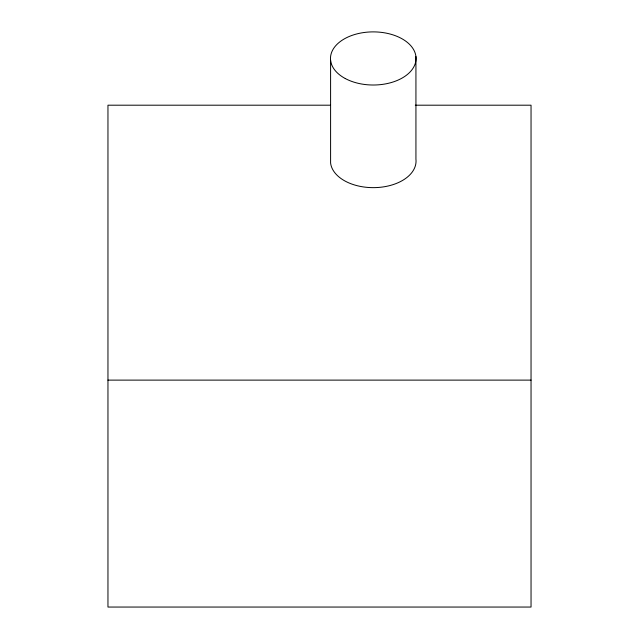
<?xml version="1.0" encoding="UTF-8"?>
<svg xmlns="http://www.w3.org/2000/svg" width="639" height="639" viewBox="0 0 639 639"><rect width="100%" height="100%" fill="white"/><g stroke="black" fill="none" stroke-linecap="round" stroke-linejoin="round"><path stroke-width="0.96" d="M330.475 105.195L107.959 105.195L107.959 607.05L531.041 607.05L531.041 105.195L415.294 105.195M107.959 380.117L531.041 380.117M415.933 56.551L415.933 159.175A42.781 26.566 0 0 1 376.323 187.578A42.781 26.566 0 0 1 330.595 162.977L330.595 60.354M345.26 78.533A42.781 26.566 0 0 0 415.27 63.477A42.781 26.566 0 0 0 359.262 33.348A42.781 26.566 0 0 0 345.26 78.533"/></g></svg>
